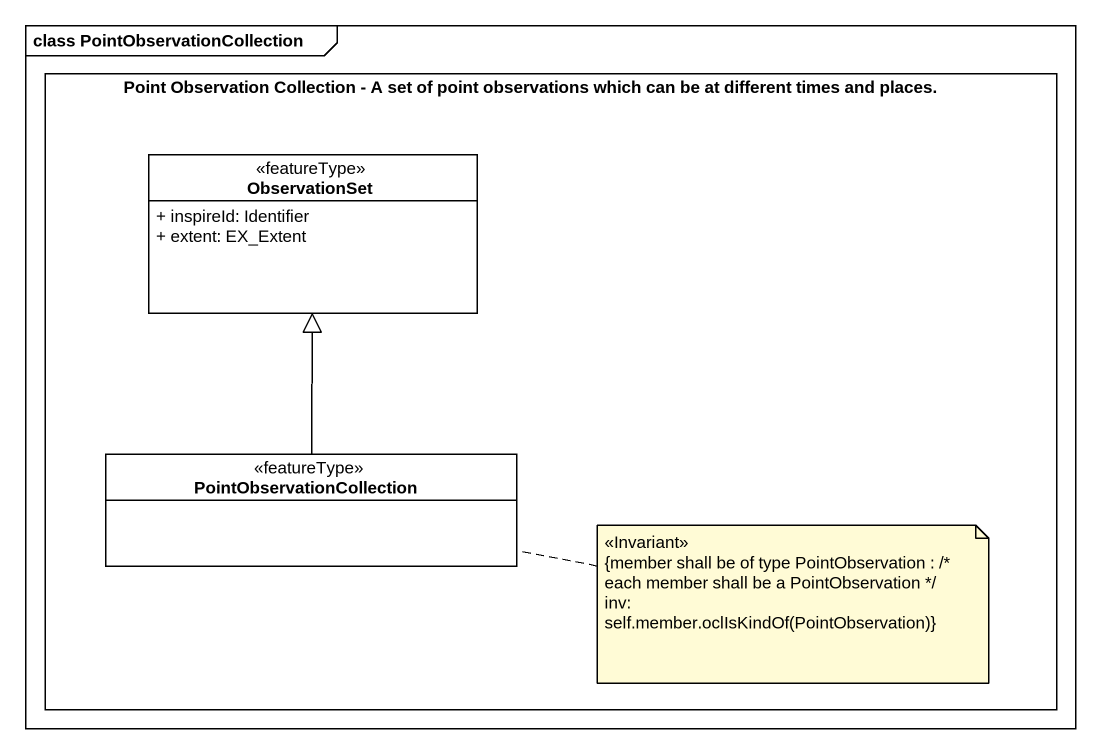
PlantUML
@startuml
mainframe class PointObservationCollection
hide circle
hide empty members
skinparam classAttributeIconSize 0
rectangle "Point Observation Collection - A set of point observations which can be at different times and places." as Point_Observation #FFFFFF {
  class ObservationSet <<featureType>> #FFFFFF {
    + inspireId: Identifier
    + extent: EX_Extent
  }
  class PointObservationCollection <<featureType>> #FFFFFF
}
PointObservationCollection -up-|> ObservationSet
note right of PointObservationCollection
  <<Invariant>>
  {member shall be of type PointObservation : /* each member shall be a PointObservation */
  inv: self.member.oclIsKindOf(PointObservation)}
end note
@enduml
